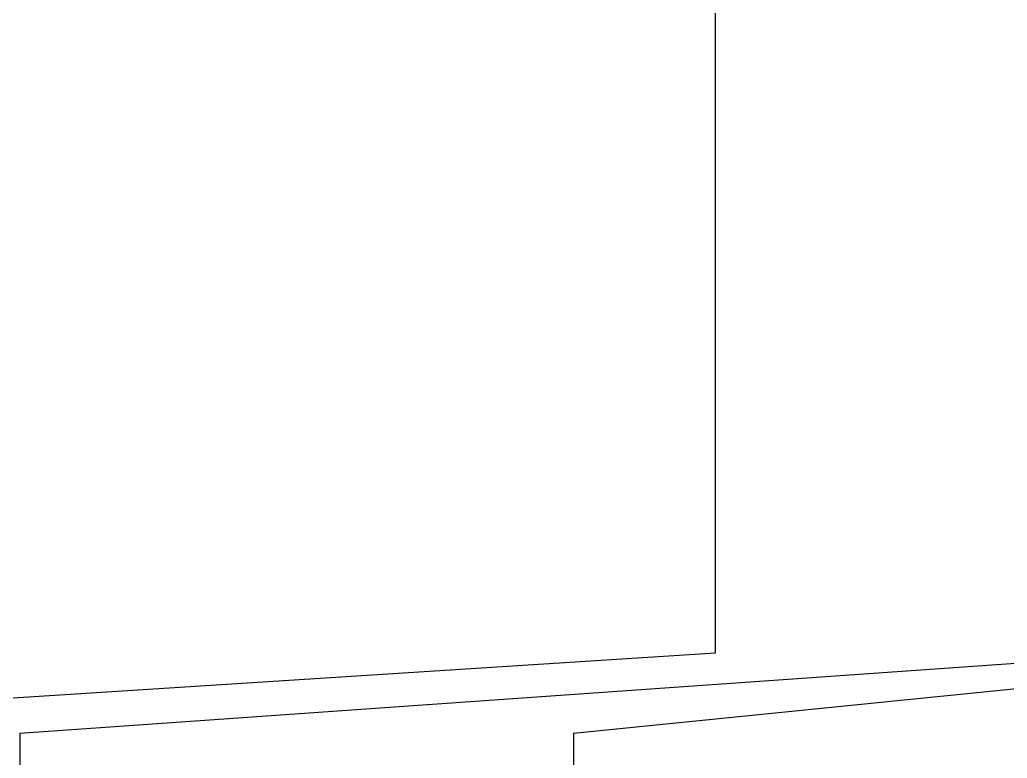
# Model space of a CAD drawing. Header units: metres. Extents: x 27 to 1668, y 87 to 577.
# Drawn here: x 295.7 to 357.2, y 278.4 to 324.4 of the extents above; entities that cross this region are included whole.
import ezdxf

# ---------------------------------------------------------------- set-up
doc = ezdxf.new("R2010")
doc.units = ezdxf.units.M
doc.layers.add('C_TEXT_TABLE', color=1, linetype='Continuous')
doc.layers.add('XREF', color=7, linetype='Continuous')

# ---------------------------------------------------------------- blocks, each defined once
blk = doc.blocks.new('XD_SWD LS')
at = {"layer": 'C_TEXT_TABLE'}
for p, q in [((339.067, 285), (339.067, 460)), ((339.067, 285), (339.067, 460)), ((339.067, 285), (339.067, 460)), ((339.067, 285), (339.067, 460)), ((339.067, 285), (339.067, 460)), ((339.067, 285), (339.067, 460)), ((261.184, 280), (339.067, 285)), ((261.184, 280), (339.067, 285)), ((295.689, 280), (366.841, 285)), ((295.689, 280), (366.841, 285)), ((330.194, 280), (379.83, 285)), ((330.194, 280), (379.83, 285)), ((295.689, 280), (295.689, 264)), ((295.689, 280), (295.689, 264)), ((330.194, 280), (330.194, 264)), ((330.194, 280), (330.194, 264))]:
    blk.add_line(p, q, dxfattribs=at)

msp = doc.modelspace()

# ---------------------------------------------------------------- block references
at = {"layer": 'XREF'}
msp.add_blockref('XD_SWD LS', (0, 0), dxfattribs=at)

doc.saveas('drawing.dxf')
